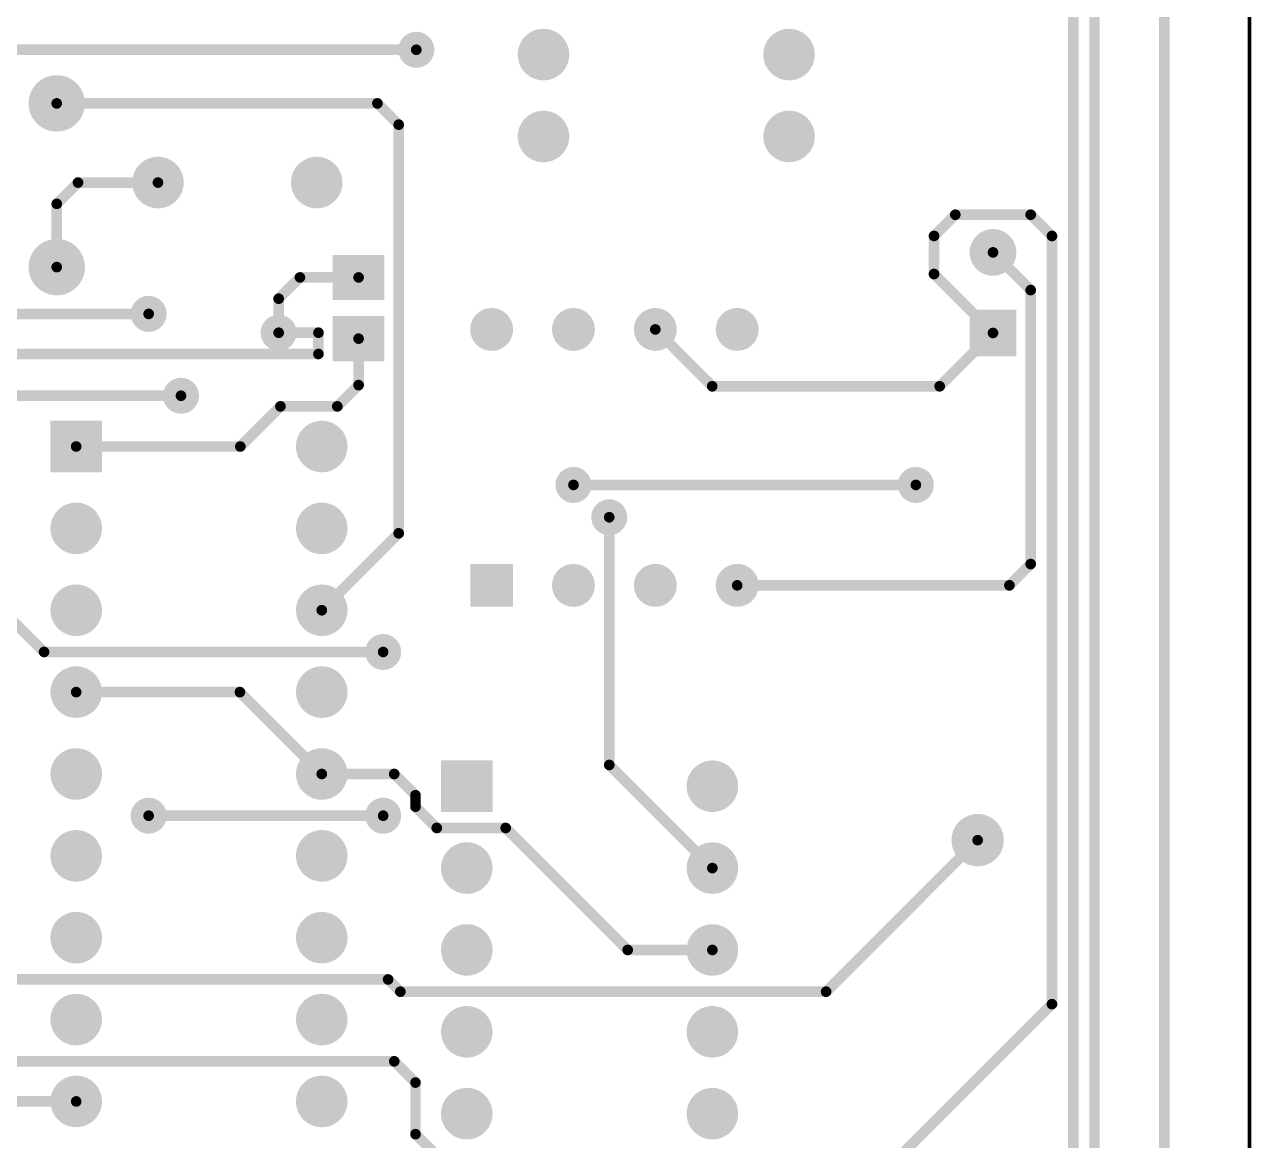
# Model space of a CAD drawing. Extents: x 0 to 107, y 0 to 143.
# Drawn here: x 69.15 to 107.22, y 34.95 to 69.58 of the extents above; entities that cross this region are included whole.
import ezdxf

# ---------------------------------------------------------------- set-up
doc = ezdxf.new("R2010")
doc.units = 0
for name, color, linetype in [('Board_Outline', 21, 'CONTINUOUS'), ('Top', 9, 'CONTINUOUS'), ('Top_Mask', 6, 'CONTINUOUS'), ('Top_Paste', 7, 'CONTINUOUS')]:
    doc.layers.add(name, color=color, linetype=linetype)

msp = doc.modelspace()

# ---------------------------------------------------------------- linework, layer by layer
at = {"layer": 'Board_Outline', "linetype": 'CONTINUOUS', "const_width": 0.12}
msp.add_lwpolyline([(0, 142.5924), (107.1581, 142.5924), (107.1581, 0), (0, 0), (0, 142.5924)], dxfattribs=at)
at = {"layer": 'Top', "linetype": 'CONTINUOUS', "const_width": 0.33}
for points in [[(104.5154, 138.7752), (104.5154, 10.0102)], [(102.3479, 27.6464), (102.3479, 81.9301)], [(101.6879, 79.3902), (101.6879, 32.5627)], [(67.5454, 68.7945), (81.3035, 68.7945)], [(70.1467, 67.1314), (80.098, 67.1314)], [(80.098, 67.1314), (80.7579, 66.4714)], [(80.7579, 66.4714), (80.7579, 53.7927)], [(70.1467, 64.0152), (70.8067, 64.6752)], [(70.8067, 64.6752), (73.2874, 64.6752)], [(70.1467, 62.0514), (70.1467, 64.0152)], [(97.3679, 63.0177), (98.0279, 63.6777)], [(98.0279, 63.6777), (100.3679, 63.6777)], [(100.3679, 63.6777), (101.0279, 63.0177)], [(97.3679, 61.8377), (97.3679, 63.0177)], [(101.0279, 63.0177), (101.0279, 39.1833)], [(100.3679, 61.3377), (99.1979, 62.5077)], [(77.0324, 61.0714), (77.6925, 61.7314)], [(77.6925, 61.7314), (79.5129, 61.7314)], [(99.1979, 60.0077), (97.3679, 61.8377)], [(100.3679, 52.8377), (100.3679, 61.3377)], [(77.0324, 60.0152), (77.0324, 61.0714)], [(72.9985, 60.6002), (58.6054, 60.6002)], [(78.2679, 60.0152), (77.0324, 60.0152)], [(78.2679, 59.3551), (78.2679, 60.0152)], [(88.7204, 60.1177), (90.4845, 58.3536)], [(97.5438, 58.3536), (99.1979, 60.0077)], [(79.5129, 58.3902), (79.5129, 59.8314)], [(64.9804, 59.3551), (78.2679, 59.3551)], [(78.8529, 57.7302), (79.5129, 58.3902)], [(90.4845, 58.3536), (97.5438, 58.3536)], [(66.2255, 58.0602), (74.0015, 58.0602)], [(75.8429, 56.4852), (77.0879, 57.7302)], [(77.0879, 57.7302), (78.8529, 57.7302)], [(70.7504, 56.4852), (75.8429, 56.4852)], [(86.1804, 55.2937), (96.8046, 55.2937)], [(87.2904, 54.2907), (87.2904, 46.6052)], [(80.7579, 53.7927), (78.3704, 51.4052)], [(69.7554, 50.1102), (66.8854, 52.9802)], [(99.7079, 52.1777), (100.3679, 52.8377)], [(91.2604, 52.1777), (99.7079, 52.1777)], [(80.2755, 50.1102), (69.7554, 50.1102)], [(70.7504, 48.8652), (75.8304, 48.8652)], [(75.8304, 48.8652), (78.3704, 46.3252)], [(78.3704, 46.3252), (80.6185, 46.3252)], [(80.6185, 46.3252), (81.2785, 45.6652)], [(87.2904, 46.6052), (90.4904, 43.4052)], [(81.2785, 45.6652), (81.2785, 45.3103)], [(81.2785, 45.3103), (81.9385, 44.6503)], [(80.2755, 45.0302), (72.9985, 45.0302)], [(81.9385, 44.6503), (84.0778, 44.6503)], [(84.0778, 44.6503), (87.8629, 40.8652)], [(98.7217, 44.2714), (94.0205, 39.5703)], [(87.8629, 40.8652), (90.4904, 40.8652)], [(80.4287, 39.9502), (68.2054, 39.9502)], [(80.8086, 39.5703), (80.4287, 39.9502)], [(94.0205, 39.5703), (80.8086, 39.5703)], [(101.0279, 39.1833), (93.3984, 31.5538)], [(67.1404, 37.4102), (80.6185, 37.4102)], [(80.6185, 37.4102), (81.2785, 36.7502)], [(81.2785, 36.7502), (81.2785, 35.1503)], [(70.7504, 36.1652), (68.1649, 36.1652)], [(81.2785, 35.1503), (81.9385, 34.4903)]]:
    msp.add_lwpolyline(points, dxfattribs=at)
at = {"layer": 'Top', "linetype": 'CONTINUOUS'}
for points, const_width in [([(81.0495, 68.7945, 1), (81.5575, 68.7945, 1), (81.0495, 68.7945, 1)], 0.508), ([(84.8754, 68.6452, 1), (85.6254, 68.6452, 1), (84.8754, 68.6452, 1)], 0.75), ([(92.4954, 68.6452, 1), (93.2454, 68.6452, 1), (92.4954, 68.6452, 1)], 0.75), ([(81.221, 68.7945, 1), (81.386, 68.7945, 1), (81.221, 68.7945, 1)], 0.165), ([(69.7342, 67.1314, 1), (70.5592, 67.1314, 1), (69.7342, 67.1314, 1)], 0.825), ([(70.0642, 67.1314, 1), (70.2292, 67.1314, 1), (70.0642, 67.1314, 1)], 0.165), ([(80.0155, 67.1314, 1), (80.1805, 67.1314, 1), (80.0155, 67.1314, 1)], 0.165), ([(80.0155, 67.1314, 1), (80.1805, 67.1314, 1), (80.0155, 67.1314, 1)], 0.165), ([(80.6754, 66.4714, 1), (80.8404, 66.4714, 1), (80.6754, 66.4714, 1)], 0.165), ([(80.6754, 66.4714, 1), (80.8404, 66.4714, 1), (80.6754, 66.4714, 1)], 0.165), ([(84.8754, 66.1052, 1), (85.6254, 66.1052, 1), (84.8754, 66.1052, 1)], 0.75), ([(92.4954, 66.1052, 1), (93.2454, 66.1052, 1), (92.4954, 66.1052, 1)], 0.75), ([(72.9124, 64.6752, 1), (73.6624, 64.6752, 1), (72.9124, 64.6752, 1)], 0.75), ([(77.8384, 64.6752, 1), (78.5884, 64.6752, 1), (77.8384, 64.6752, 1)], 0.75), ([(70.7242, 64.6752, 1), (70.8892, 64.6752, 1), (70.7242, 64.6752, 1)], 0.165), ([(70.7242, 64.6752, 1), (70.8892, 64.6752, 1), (70.7242, 64.6752, 1)], 0.165), ([(73.2049, 64.6752, 1), (73.3699, 64.6752, 1), (73.2049, 64.6752, 1)], 0.165), ([(70.0642, 64.0152, 1), (70.2292, 64.0152, 1), (70.0642, 64.0152, 1)], 0.165), ([(70.0642, 64.0152, 1), (70.2292, 64.0152, 1), (70.0642, 64.0152, 1)], 0.165), ([(97.9454, 63.6777, 1), (98.1104, 63.6777, 1), (97.9454, 63.6777, 1)], 0.165), ([(97.9454, 63.6777, 1), (98.1104, 63.6777, 1), (97.9454, 63.6777, 1)], 0.165), ([(100.2854, 63.6777, 1), (100.4504, 63.6777, 1), (100.2854, 63.6777, 1)], 0.165), ([(100.2854, 63.6777, 1), (100.4504, 63.6777, 1), (100.2854, 63.6777, 1)], 0.165), ([(69.7342, 62.0514, 1), (70.5592, 62.0514, 1), (69.7342, 62.0514, 1)], 0.825), ([(97.2854, 63.0177, 1), (97.4504, 63.0177, 1), (97.2854, 63.0177, 1)], 0.165), ([(97.2854, 63.0177, 1), (97.4504, 63.0177, 1), (97.2854, 63.0177, 1)], 0.165), ([(98.8604, 62.5077, 1), (99.5354, 62.5077, 1), (98.8604, 62.5077, 1)], 0.675), ([(100.9454, 63.0177, 1), (101.1104, 63.0177, 1), (100.9454, 63.0177, 1)], 0.165), ([(100.9454, 63.0177, 1), (101.1104, 63.0177, 1), (100.9454, 63.0177, 1)], 0.165), ([(99.1154, 62.5077, 1), (99.2804, 62.5077, 1), (99.1154, 62.5077, 1)], 0.165), ([(70.0642, 62.0514, 1), (70.2292, 62.0514, 1), (70.0642, 62.0514, 1)], 0.165), ([(77.61, 61.7314, 1), (77.775, 61.7314, 1), (77.61, 61.7314, 1)], 0.165), ([(77.61, 61.7314, 1), (77.775, 61.7314, 1), (77.61, 61.7314, 1)], 0.165), ([(79.4304, 61.7314, 1), (79.5954, 61.7314, 1), (79.4304, 61.7314, 1)], 0.165), ([(97.2854, 61.8377, 1), (97.4504, 61.8377, 1), (97.2854, 61.8377, 1)], 0.165), ([(97.2854, 61.8377, 1), (97.4504, 61.8377, 1), (97.2854, 61.8377, 1)], 0.165), ([(100.2854, 61.3377, 1), (100.4504, 61.3377, 1), (100.2854, 61.3377, 1)], 0.165), ([(100.2854, 61.3377, 1), (100.4504, 61.3377, 1), (100.2854, 61.3377, 1)], 0.165), ([(72.7445, 60.6002, 1), (73.2525, 60.6002, 1), (72.7445, 60.6002, 1)], 0.508), ([(76.9499, 61.0714, 1), (77.1149, 61.0714, 1), (76.9499, 61.0714, 1)], 0.165), ([(76.9499, 61.0714, 1), (77.1149, 61.0714, 1), (76.9499, 61.0714, 1)], 0.165), ([(72.916, 60.6002, 1), (73.081, 60.6002, 1), (72.916, 60.6002, 1)], 0.165), ([(83.3329, 60.1177, 1), (83.9479, 60.1177, 1), (83.3329, 60.1177, 1)], 0.615), ([(85.8729, 60.1177, 1), (86.4879, 60.1177, 1), (85.8729, 60.1177, 1)], 0.615), ([(88.4129, 60.1177, 1), (89.0279, 60.1177, 1), (88.4129, 60.1177, 1)], 0.615), ([(90.9529, 60.1177, 1), (91.5679, 60.1177, 1), (90.9529, 60.1177, 1)], 0.615), ([(76.7784, 60.0152, 1), (77.2864, 60.0152, 1), (76.7784, 60.0152, 1)], 0.508), ([(76.9499, 60.0152, 1), (77.1149, 60.0152, 1), (76.9499, 60.0152, 1)], 0.165), ([(76.9499, 60.0152, 1), (77.1149, 60.0152, 1), (76.9499, 60.0152, 1)], 0.165), ([(78.1854, 60.0152, 1), (78.3504, 60.0152, 1), (78.1854, 60.0152, 1)], 0.165), ([(78.1854, 60.0152, 1), (78.3504, 60.0152, 1), (78.1854, 60.0152, 1)], 0.165), ([(88.6379, 60.1177, 1), (88.8029, 60.1177, 1), (88.6379, 60.1177, 1)], 0.165), ([(99.1154, 60.0077, 1), (99.2804, 60.0077, 1), (99.1154, 60.0077, 1)], 0.165), ([(99.1154, 60.0077, 1), (99.2804, 60.0077, 1), (99.1154, 60.0077, 1)], 0.165), ([(79.4304, 59.8314, 1), (79.5954, 59.8314, 1), (79.4304, 59.8314, 1)], 0.165), ([(78.1854, 59.3551, 1), (78.3504, 59.3551, 1), (78.1854, 59.3551, 1)], 0.165), ([(78.1854, 59.3551, 1), (78.3504, 59.3551, 1), (78.1854, 59.3551, 1)], 0.165), ([(73.7475, 58.0602, 1), (74.2555, 58.0602, 1), (73.7475, 58.0602, 1)], 0.508), ([(79.4304, 58.3902, 1), (79.5954, 58.3902, 1), (79.4304, 58.3902, 1)], 0.165), ([(79.4304, 58.3902, 1), (79.5954, 58.3902, 1), (79.4304, 58.3902, 1)], 0.165), ([(90.402, 58.3536, 1), (90.567, 58.3536, 1), (90.402, 58.3536, 1)], 0.165), ([(90.402, 58.3536, 1), (90.567, 58.3536, 1), (90.402, 58.3536, 1)], 0.165), ([(97.4613, 58.3536, 1), (97.6263, 58.3536, 1), (97.4613, 58.3536, 1)], 0.165), ([(97.4613, 58.3536, 1), (97.6263, 58.3536, 1), (97.4613, 58.3536, 1)], 0.165), ([(73.919, 58.0602, 1), (74.084, 58.0602, 1), (73.919, 58.0602, 1)], 0.165), ([(77.0054, 57.7302, 1), (77.1704, 57.7302, 1), (77.0054, 57.7302, 1)], 0.165), ([(77.0054, 57.7302, 1), (77.1704, 57.7302, 1), (77.0054, 57.7302, 1)], 0.165), ([(78.7704, 57.7302, 1), (78.9354, 57.7302, 1), (78.7704, 57.7302, 1)], 0.165), ([(78.7704, 57.7302, 1), (78.9354, 57.7302, 1), (78.7704, 57.7302, 1)], 0.165), ([(77.9954, 56.4852, 1), (78.7454, 56.4852, 1), (77.9954, 56.4852, 1)], 0.75), ([(70.6679, 56.4852, 1), (70.8329, 56.4852, 1), (70.6679, 56.4852, 1)], 0.165), ([(75.7604, 56.4852, 1), (75.9254, 56.4852, 1), (75.7604, 56.4852, 1)], 0.165), ([(75.7604, 56.4852, 1), (75.9254, 56.4852, 1), (75.7604, 56.4852, 1)], 0.165), ([(85.9264, 55.2937, 1), (86.4344, 55.2937, 1), (85.9264, 55.2937, 1)], 0.508), ([(96.5506, 55.2937, 1), (97.0586, 55.2937, 1), (96.5506, 55.2937, 1)], 0.508), ([(86.0979, 55.2937, 1), (86.2629, 55.2937, 1), (86.0979, 55.2937, 1)], 0.165), ([(96.7221, 55.2937, 1), (96.8871, 55.2937, 1), (96.7221, 55.2937, 1)], 0.165), ([(70.3754, 53.9452, 1), (71.1254, 53.9452, 1), (70.3754, 53.9452, 1)], 0.75), ([(77.9954, 53.9452, 1), (78.7454, 53.9452, 1), (77.9954, 53.9452, 1)], 0.75), ([(87.0364, 54.2907, 1), (87.5444, 54.2907, 1), (87.0364, 54.2907, 1)], 0.508), ([(87.2079, 54.2907, 1), (87.3729, 54.2907, 1), (87.2079, 54.2907, 1)], 0.165), ([(80.6754, 53.7927, 1), (80.8404, 53.7927, 1), (80.6754, 53.7927, 1)], 0.165), ([(80.6754, 53.7927, 1), (80.8404, 53.7927, 1), (80.6754, 53.7927, 1)], 0.165), ([(100.2854, 52.8377, 1), (100.4504, 52.8377, 1), (100.2854, 52.8377, 1)], 0.165), ([(100.2854, 52.8377, 1), (100.4504, 52.8377, 1), (100.2854, 52.8377, 1)], 0.165), ([(85.8729, 52.1777, 1), (86.4879, 52.1777, 1), (85.8729, 52.1777, 1)], 0.615), ([(88.4129, 52.1777, 1), (89.0279, 52.1777, 1), (88.4129, 52.1777, 1)], 0.615), ([(90.9529, 52.1777, 1), (91.5679, 52.1777, 1), (90.9529, 52.1777, 1)], 0.615), ([(91.1779, 52.1777, 1), (91.3429, 52.1777, 1), (91.1779, 52.1777, 1)], 0.165), ([(99.6254, 52.1777, 1), (99.7904, 52.1777, 1), (99.6254, 52.1777, 1)], 0.165), ([(99.6254, 52.1777, 1), (99.7904, 52.1777, 1), (99.6254, 52.1777, 1)], 0.165), ([(70.3754, 51.4052, 1), (71.1254, 51.4052, 1), (70.3754, 51.4052, 1)], 0.75), ([(77.9954, 51.4052, 1), (78.7454, 51.4052, 1), (77.9954, 51.4052, 1)], 0.75), ([(78.2879, 51.4052, 1), (78.4529, 51.4052, 1), (78.2879, 51.4052, 1)], 0.165), ([(69.6729, 50.1102, 1), (69.8379, 50.1102, 1), (69.6729, 50.1102, 1)], 0.165), ([(69.6729, 50.1102, 1), (69.8379, 50.1102, 1), (69.6729, 50.1102, 1)], 0.165), ([(80.0215, 50.1102, 1), (80.5295, 50.1102, 1), (80.0215, 50.1102, 1)], 0.508), ([(80.193, 50.1102, 1), (80.358, 50.1102, 1), (80.193, 50.1102, 1)], 0.165), ([(70.3754, 48.8652, 1), (71.1254, 48.8652, 1), (70.3754, 48.8652, 1)], 0.75), ([(77.9954, 48.8652, 1), (78.7454, 48.8652, 1), (77.9954, 48.8652, 1)], 0.75), ([(70.6679, 48.8652, 1), (70.8329, 48.8652, 1), (70.6679, 48.8652, 1)], 0.165), ([(75.7479, 48.8652, 1), (75.9129, 48.8652, 1), (75.7479, 48.8652, 1)], 0.165), ([(75.7479, 48.8652, 1), (75.9129, 48.8652, 1), (75.7479, 48.8652, 1)], 0.165), ([(70.3754, 46.3252, 1), (71.1254, 46.3252, 1), (70.3754, 46.3252, 1)], 0.75), ([(77.9954, 46.3252, 1), (78.7454, 46.3252, 1), (77.9954, 46.3252, 1)], 0.75), ([(78.2879, 46.3252, 1), (78.4529, 46.3252, 1), (78.2879, 46.3252, 1)], 0.165), ([(78.2879, 46.3252, 1), (78.4529, 46.3252, 1), (78.2879, 46.3252, 1)], 0.165), ([(80.536, 46.3252, 1), (80.701, 46.3252, 1), (80.536, 46.3252, 1)], 0.165), ([(80.536, 46.3252, 1), (80.701, 46.3252, 1), (80.536, 46.3252, 1)], 0.165), ([(87.2079, 46.6052, 1), (87.3729, 46.6052, 1), (87.2079, 46.6052, 1)], 0.165), ([(87.2079, 46.6052, 1), (87.3729, 46.6052, 1), (87.2079, 46.6052, 1)], 0.165), ([(90.1154, 45.9452, 1), (90.8654, 45.9452, 1), (90.1154, 45.9452, 1)], 0.75), ([(81.196, 45.6652, 1), (81.361, 45.6652, 1), (81.196, 45.6652, 1)], 0.165), ([(81.196, 45.6652, 1), (81.361, 45.6652, 1), (81.196, 45.6652, 1)], 0.165), ([(72.7445, 45.0302, 1), (73.2525, 45.0302, 1), (72.7445, 45.0302, 1)], 0.508), ([(80.0215, 45.0302, 1), (80.5295, 45.0302, 1), (80.0215, 45.0302, 1)], 0.508), ([(81.196, 45.3103, 1), (81.361, 45.3103, 1), (81.196, 45.3103, 1)], 0.165), ([(81.196, 45.3103, 1), (81.361, 45.3103, 1), (81.196, 45.3103, 1)], 0.165), ([(72.916, 45.0302, 1), (73.081, 45.0302, 1), (72.916, 45.0302, 1)], 0.165), ([(80.193, 45.0302, 1), (80.358, 45.0302, 1), (80.193, 45.0302, 1)], 0.165), ([(98.3407, 44.2714, 1), (99.1027, 44.2714, 1), (98.3407, 44.2714, 1)], 0.762), ([(81.856, 44.6503, 1), (82.021, 44.6503, 1), (81.856, 44.6503, 1)], 0.165), ([(81.856, 44.6503, 1), (82.021, 44.6503, 1), (81.856, 44.6503, 1)], 0.165), ([(83.9953, 44.6503, 1), (84.1603, 44.6503, 1), (83.9953, 44.6503, 1)], 0.165), ([(83.9953, 44.6503, 1), (84.1603, 44.6503, 1), (83.9953, 44.6503, 1)], 0.165), ([(70.3754, 43.7852, 1), (71.1254, 43.7852, 1), (70.3754, 43.7852, 1)], 0.75), ([(77.9954, 43.7852, 1), (78.7454, 43.7852, 1), (77.9954, 43.7852, 1)], 0.75), ([(98.6392, 44.2714, 1), (98.8042, 44.2714, 1), (98.6392, 44.2714, 1)], 0.165), ([(82.4954, 43.4052, 1), (83.2454, 43.4052, 1), (82.4954, 43.4052, 1)], 0.75), ([(90.1154, 43.4052, 1), (90.8654, 43.4052, 1), (90.1154, 43.4052, 1)], 0.75), ([(90.4079, 43.4052, 1), (90.5729, 43.4052, 1), (90.4079, 43.4052, 1)], 0.165), ([(70.3754, 41.2452, 1), (71.1254, 41.2452, 1), (70.3754, 41.2452, 1)], 0.75), ([(77.9954, 41.2452, 1), (78.7454, 41.2452, 1), (77.9954, 41.2452, 1)], 0.75), ([(82.4954, 40.8652, 1), (83.2454, 40.8652, 1), (82.4954, 40.8652, 1)], 0.75), ([(90.1154, 40.8652, 1), (90.8654, 40.8652, 1), (90.1154, 40.8652, 1)], 0.75), ([(87.7804, 40.8652, 1), (87.9454, 40.8652, 1), (87.7804, 40.8652, 1)], 0.165), ([(87.7804, 40.8652, 1), (87.9454, 40.8652, 1), (87.7804, 40.8652, 1)], 0.165), ([(90.4079, 40.8652, 1), (90.5729, 40.8652, 1), (90.4079, 40.8652, 1)], 0.165), ([(80.3462, 39.9502, 1), (80.5112, 39.9502, 1), (80.3462, 39.9502, 1)], 0.165), ([(80.3462, 39.9502, 1), (80.5112, 39.9502, 1), (80.3462, 39.9502, 1)], 0.165), ([(80.7261, 39.5703, 1), (80.8911, 39.5703, 1), (80.7261, 39.5703, 1)], 0.165), ([(80.7261, 39.5703, 1), (80.8911, 39.5703, 1), (80.7261, 39.5703, 1)], 0.165), ([(93.938, 39.5703, 1), (94.103, 39.5703, 1), (93.938, 39.5703, 1)], 0.165), ([(93.938, 39.5703, 1), (94.103, 39.5703, 1), (93.938, 39.5703, 1)], 0.165), ([(70.3754, 38.7052, 1), (71.1254, 38.7052, 1), (70.3754, 38.7052, 1)], 0.75), ([(77.9954, 38.7052, 1), (78.7454, 38.7052, 1), (77.9954, 38.7052, 1)], 0.75), ([(100.9454, 39.1833, 1), (101.1104, 39.1833, 1), (100.9454, 39.1833, 1)], 0.165), ([(100.9454, 39.1833, 1), (101.1104, 39.1833, 1), (100.9454, 39.1833, 1)], 0.165), ([(82.4954, 38.3252, 1), (83.2454, 38.3252, 1), (82.4954, 38.3252, 1)], 0.75), ([(90.1154, 38.3252, 1), (90.8654, 38.3252, 1), (90.1154, 38.3252, 1)], 0.75), ([(80.536, 37.4102, 1), (80.701, 37.4102, 1), (80.536, 37.4102, 1)], 0.165), ([(80.536, 37.4102, 1), (80.701, 37.4102, 1), (80.536, 37.4102, 1)], 0.165), ([(70.3754, 36.1652, 1), (71.1254, 36.1652, 1), (70.3754, 36.1652, 1)], 0.75), ([(77.9954, 36.1652, 1), (78.7454, 36.1652, 1), (77.9954, 36.1652, 1)], 0.75), ([(81.196, 36.7502, 1), (81.361, 36.7502, 1), (81.196, 36.7502, 1)], 0.165), ([(81.196, 36.7502, 1), (81.361, 36.7502, 1), (81.196, 36.7502, 1)], 0.165), ([(70.6679, 36.1652, 1), (70.8329, 36.1652, 1), (70.6679, 36.1652, 1)], 0.165), ([(82.4954, 35.7852, 1), (83.2454, 35.7852, 1), (82.4954, 35.7852, 1)], 0.75), ([(90.1154, 35.7852, 1), (90.8654, 35.7852, 1), (90.1154, 35.7852, 1)], 0.75), ([(81.196, 35.1503, 1), (81.361, 35.1503, 1), (81.196, 35.1503, 1)], 0.165), ([(81.196, 35.1503, 1), (81.361, 35.1503, 1), (81.196, 35.1503, 1)], 0.165)]:
    msp.add_lwpolyline(points, format="xyb", dxfattribs=dict(at, const_width=const_width))
at = {"layer": 'Top'}
for points in [[(78.7629, 62.3814), (80.2629, 62.3814), (78.7629, 61.0814), (80.2629, 61.0814)], [(98.5229, 60.6827), (99.8729, 60.6827), (98.5229, 59.3327), (99.8729, 59.3327)], [(78.7629, 60.4814), (80.2629, 60.4814), (78.7629, 59.1814), (80.2629, 59.1814)], [(70.0004, 57.2352), (71.5004, 57.2352), (70.0004, 55.7352), (71.5004, 55.7352)], [(83.0254, 52.7927), (84.2554, 52.7927), (83.0254, 51.5627), (84.2554, 51.5627)], [(82.1204, 46.6952), (83.6204, 46.6952), (82.1204, 45.1952), (83.6204, 45.1952)]]:
    msp.add_solid(points, dxfattribs=at)
at = {"layer": 'Top_Mask', "linetype": 'CONTINUOUS'}
for points, const_width in [([(81.0245, 68.7945, 1), (81.5825, 68.7945, 1), (81.0245, 68.7945, 1)], 0.558), ([(84.8504, 68.6452, 1), (85.6504, 68.6452, 1), (84.8504, 68.6452, 1)], 0.8), ([(92.4704, 68.6452, 1), (93.2704, 68.6452, 1), (92.4704, 68.6452, 1)], 0.8), ([(69.7092, 67.1314, 1), (70.5842, 67.1314, 1), (69.7092, 67.1314, 1)], 0.875), ([(84.8504, 66.1052, 1), (85.6504, 66.1052, 1), (84.8504, 66.1052, 1)], 0.8), ([(92.4704, 66.1052, 1), (93.2704, 66.1052, 1), (92.4704, 66.1052, 1)], 0.8), ([(72.8874, 64.6752, 1), (73.6874, 64.6752, 1), (72.8874, 64.6752, 1)], 0.8), ([(77.8134, 64.6752, 1), (78.6134, 64.6752, 1), (77.8134, 64.6752, 1)], 0.8), ([(98.8354, 62.5077, 1), (99.5604, 62.5077, 1), (98.8354, 62.5077, 1)], 0.725), ([(69.7092, 62.0514, 1), (70.5842, 62.0514, 1), (69.7092, 62.0514, 1)], 0.875), ([(72.7195, 60.6002, 1), (73.2775, 60.6002, 1), (72.7195, 60.6002, 1)], 0.558), ([(76.7534, 60.0152, 1), (77.3114, 60.0152, 1), (76.7534, 60.0152, 1)], 0.558), ([(83.3079, 60.1177, 1), (83.9729, 60.1177, 1), (83.3079, 60.1177, 1)], 0.665), ([(85.8479, 60.1177, 1), (86.5129, 60.1177, 1), (85.8479, 60.1177, 1)], 0.665), ([(88.3879, 60.1177, 1), (89.0529, 60.1177, 1), (88.3879, 60.1177, 1)], 0.665), ([(90.9279, 60.1177, 1), (91.5929, 60.1177, 1), (90.9279, 60.1177, 1)], 0.665), ([(73.7225, 58.0602, 1), (74.2805, 58.0602, 1), (73.7225, 58.0602, 1)], 0.558), ([(77.9704, 56.4852, 1), (78.7704, 56.4852, 1), (77.9704, 56.4852, 1)], 0.8), ([(85.9014, 55.2937, 1), (86.4594, 55.2937, 1), (85.9014, 55.2937, 1)], 0.558), ([(96.5256, 55.2937, 1), (97.0836, 55.2937, 1), (96.5256, 55.2937, 1)], 0.558), ([(87.0114, 54.2907, 1), (87.5694, 54.2907, 1), (87.0114, 54.2907, 1)], 0.558), ([(70.3504, 53.9452, 1), (71.1504, 53.9452, 1), (70.3504, 53.9452, 1)], 0.8), ([(77.9704, 53.9452, 1), (78.7704, 53.9452, 1), (77.9704, 53.9452, 1)], 0.8), ([(85.8479, 52.1777, 1), (86.5129, 52.1777, 1), (85.8479, 52.1777, 1)], 0.665), ([(88.3879, 52.1777, 1), (89.0529, 52.1777, 1), (88.3879, 52.1777, 1)], 0.665), ([(90.9279, 52.1777, 1), (91.5929, 52.1777, 1), (90.9279, 52.1777, 1)], 0.665), ([(70.3504, 51.4052, 1), (71.1504, 51.4052, 1), (70.3504, 51.4052, 1)], 0.8), ([(77.9704, 51.4052, 1), (78.7704, 51.4052, 1), (77.9704, 51.4052, 1)], 0.8), ([(79.9965, 50.1102, 1), (80.5545, 50.1102, 1), (79.9965, 50.1102, 1)], 0.558), ([(70.3504, 48.8652, 1), (71.1504, 48.8652, 1), (70.3504, 48.8652, 1)], 0.8), ([(77.9704, 48.8652, 1), (78.7704, 48.8652, 1), (77.9704, 48.8652, 1)], 0.8), ([(70.3504, 46.3252, 1), (71.1504, 46.3252, 1), (70.3504, 46.3252, 1)], 0.8), ([(77.9704, 46.3252, 1), (78.7704, 46.3252, 1), (77.9704, 46.3252, 1)], 0.8), ([(90.0904, 45.9452, 1), (90.8904, 45.9452, 1), (90.0904, 45.9452, 1)], 0.8), ([(72.7195, 45.0302, 1), (73.2775, 45.0302, 1), (72.7195, 45.0302, 1)], 0.558), ([(79.9965, 45.0302, 1), (80.5545, 45.0302, 1), (79.9965, 45.0302, 1)], 0.558), ([(98.3157, 44.2714, 1), (99.1277, 44.2714, 1), (98.3157, 44.2714, 1)], 0.812), ([(70.3504, 43.7852, 1), (71.1504, 43.7852, 1), (70.3504, 43.7852, 1)], 0.8), ([(77.9704, 43.7852, 1), (78.7704, 43.7852, 1), (77.9704, 43.7852, 1)], 0.8), ([(82.4704, 43.4052, 1), (83.2704, 43.4052, 1), (82.4704, 43.4052, 1)], 0.8), ([(90.0904, 43.4052, 1), (90.8904, 43.4052, 1), (90.0904, 43.4052, 1)], 0.8), ([(70.3504, 41.2452, 1), (71.1504, 41.2452, 1), (70.3504, 41.2452, 1)], 0.8), ([(77.9704, 41.2452, 1), (78.7704, 41.2452, 1), (77.9704, 41.2452, 1)], 0.8), ([(82.4704, 40.8652, 1), (83.2704, 40.8652, 1), (82.4704, 40.8652, 1)], 0.8), ([(90.0904, 40.8652, 1), (90.8904, 40.8652, 1), (90.0904, 40.8652, 1)], 0.8), ([(70.3504, 38.7052, 1), (71.1504, 38.7052, 1), (70.3504, 38.7052, 1)], 0.8), ([(77.9704, 38.7052, 1), (78.7704, 38.7052, 1), (77.9704, 38.7052, 1)], 0.8), ([(82.4704, 38.3252, 1), (83.2704, 38.3252, 1), (82.4704, 38.3252, 1)], 0.8), ([(90.0904, 38.3252, 1), (90.8904, 38.3252, 1), (90.0904, 38.3252, 1)], 0.8), ([(70.3504, 36.1652, 1), (71.1504, 36.1652, 1), (70.3504, 36.1652, 1)], 0.8), ([(77.9704, 36.1652, 1), (78.7704, 36.1652, 1), (77.9704, 36.1652, 1)], 0.8), ([(82.4704, 35.7852, 1), (83.2704, 35.7852, 1), (82.4704, 35.7852, 1)], 0.8), ([(90.0904, 35.7852, 1), (90.8904, 35.7852, 1), (90.0904, 35.7852, 1)], 0.8)]:
    msp.add_lwpolyline(points, format="xyb", dxfattribs=dict(at, const_width=const_width))
at = {"layer": 'Top_Mask'}
for points in [[(78.7129, 62.4314), (80.3129, 62.4314), (78.7129, 61.0314), (80.3129, 61.0314)], [(98.4729, 60.7327), (99.9229, 60.7327), (98.4729, 59.2827), (99.9229, 59.2827)], [(78.7129, 60.5314), (80.3129, 60.5314), (78.7129, 59.1314), (80.3129, 59.1314)], [(69.9504, 57.2852), (71.5504, 57.2852), (69.9504, 55.6852), (71.5504, 55.6852)], [(82.9754, 52.8427), (84.3054, 52.8427), (82.9754, 51.5127), (84.3054, 51.5127)], [(82.0704, 46.7452), (83.6704, 46.7452), (82.0704, 45.1452), (83.6704, 45.1452)]]:
    msp.add_solid(points, dxfattribs=at)
at = {"layer": 'Top_Paste'}
for points in [[(78.8129, 62.3314), (80.2129, 62.3314), (78.8129, 61.1314), (80.2129, 61.1314)], [(78.8129, 60.4314), (80.2129, 60.4314), (78.8129, 59.2314), (80.2129, 59.2314)]]:
    msp.add_solid(points, dxfattribs=at)

doc.saveas('drawing.dxf')
